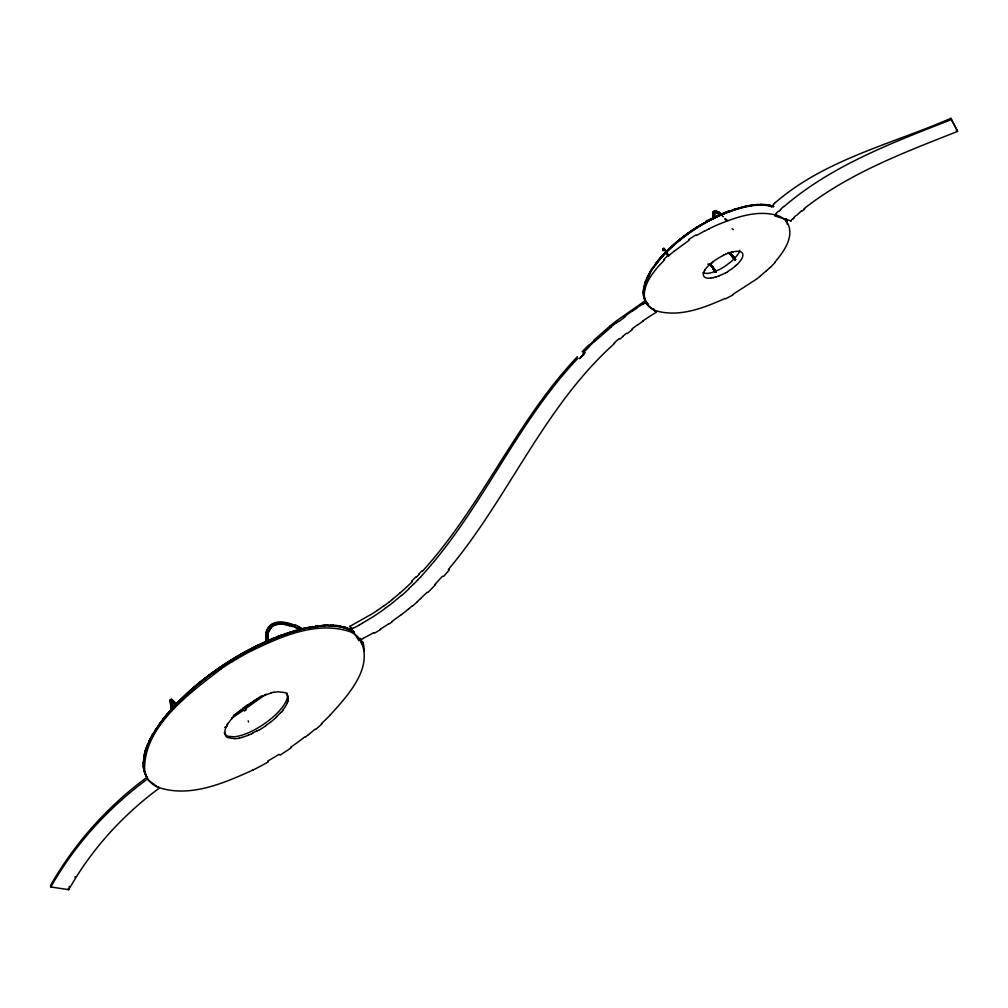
<?xml version="1.0" encoding="UTF-8"?>
<svg xmlns="http://www.w3.org/2000/svg" width="1008" height="1008" viewBox="0 0 1008 1008"><rect width="100%" height="100%" fill="white"/><g stroke="black" fill="none" stroke-linecap="round" stroke-linejoin="round"><path stroke-width="1.5" d="M643.28 292.937L643.268 291.438M643.394 293.215L645.284 282.505L650.702 272.11M643.873 293.038L645.259 284.029L649.681 273.886M712.732 213.683L713.677 218.585M172.078 710.489L171.032 702.16M171.625 709.468L170.075 702.236M714.685 217.967L713.324 218.068L713.639 211.907M143.212 763.018L145.102 751.741L150.142 738.738M643.293 291.526L643.356 289.989M643.394 290.065L644.616 283.777L648.106 275.323M266.175 633.062L266.742 641.529M143.804 756.076L143.388 767.088M714.622 213.633L714.722 213.154A15.763 4.259 57.8 0 1 715 212.625A17.023 4.612 57.2 0 1 715.428 212.272A19.089 5.166 56.8 0 1 715.768 212.121A21.496 5.796 56.3 0 1 716.423 212.058M171.41 706.028L173.565 708.12L172.595 707.326L171.108 707.78L172.935 708.221L173.313 707.036L171.99 702.5M143.842 756.151L144.963 751.376M714.861 217.413L714.596 214.49M703.471 273.231L703.823 272.097A17.955 11.441 -17.3 0 1 704.453 270.875M268.153 632.52L267.158 641.39M712.845 212.713L713.122 211.995M226.649 726.579L227.518 723.53M144.988 751.451L147.685 743.929M287.834 701.329L287.343 702.677M645.17 282.215L645.788 280.552M267.107 630.013L266.818 630.731A22 14.918 53.4 0 0 266.213 633.074M146.79 746.827L156.694 728.267L172.343 708.485A199.937 132.224 -21.3 0 1 180.583 699.905A211.579 139.923 -21.3 0 1 186.53 694.235A218.043 144.194 -21.3 0 1 192.793 688.628A225.792 149.31 -21.3 0 1 202.734 680.387A230.215 152.246 -21.3 0 1 220.487 667.359A225.792 149.31 -21.3 0 1 231.651 660.089A218.043 144.194 -21.3 0 1 239.236 655.54A211.579 139.923 -21.3 0 1 246.897 651.231A199.937 132.224 -21.3 0 1 254.57 647.199L273.559 638.442L295.609 630.441M646.493 278.863L652.352 268.153L655.414 264.512A109.57 72.463 -21.3 0 1 659.824 258.993L661.424 257.153A122.195 80.816 -21.3 0 1 666.628 251.622L674.365 244.364A136.71 90.405 -21.3 0 1 680.702 239.085A138.89 91.854 -21.3 0 1 689.711 232.369M148.882 741.434L153.103 733.383M649.543 273.521L644.666 285.264L643.948 294.399M151.591 736.155L160.474 722.333M50.904 886.99C74.743 844.654 108.146 808.063 147.168 779.234L159.188 788.193C122.447 815.296 91.136 849.82 68.746 889.686L50.904 886.99L50.4 885.704C74.378 843.431 107.453 806.476 146.538 777.622L147.168 779.234M649.051 273.559L650.563 271.744M69.023 887.053L69.413 886.385M650.072 271.769L654.091 266.339M650.21 272.135L654.23 266.704M74.907 877.25L75.298 876.607M154.804 730.75L156.58 727.99M651.319 270.333L655.553 264.877A109.57 72.463 -21.3 0 1 659.963 259.358L661.563 257.506A122.195 80.816 -21.3 0 1 666.767 251.987L674.503 244.73A136.71 90.405 -21.3 0 1 680.841 239.438A138.89 91.854 -21.3 0 1 689.85 232.735A136.71 90.405 -21.3 0 1 696.944 228.01A131.834 87.179 -21.3 0 1 701.782 225.036L706.684 222.239A122.195 80.816 -21.3 0 1 714.105 218.358L716.587 217.161A109.57 72.463 -21.3 0 1 724.009 213.872M269.879 628.727L270.661 627.694M158.483 725.218L164.846 716.675M654.973 264.562L657.833 260.782A115.378 76.306 -21.3 0 1 662.672 255.2M655.087 264.839L657.972 261.148A115.378 76.306 -21.3 0 1 662.81 255.566A122.56 81.056 -21.3 0 1 666.351 251.861A128.041 84.672 -21.3 0 1 672.122 246.368A135.866 89.851 -21.3 0 1 676.217 242.764A139.167 92.03 -21.3 0 1 682.718 237.51L687.254 234.133M659.686 259.547L659.207 260.152A96.453 63.781 -21.3 0 0 657.38 262.584M162.628 719.599L167.189 713.828M656.384 262.71L657.859 260.858A115.378 76.306 -21.3 0 1 662.697 255.289A122.56 81.056 -21.3 0 1 666.25 251.584A128.041 84.672 -21.3 0 1 671.971 246.002A135.866 89.851 -21.3 0 1 676.078 242.399A139.167 92.03 -21.3 0 1 682.58 237.157L687.116 233.768A139.167 92.03 -21.3 0 1 694.247 228.866M771.359 207.169L773.59 204.498M268.582 627.505L270.56 625.514A27.418 18.056 61.5 0 1 272.954 624.053L274.315 623.549A33.214 21.962 64.5 0 1 275.751 623.133A36.074 23.965 66.3 0 1 278.044 622.742M448.371 569.47C508.75 497.763 543.816 406.564 614.666 343.35M167.215 713.916L172.192 708.12A199.937 132.224 -21.3 0 1 180.445 699.552A211.579 139.923 -21.3 0 1 186.379 693.869A218.043 144.194 -21.3 0 1 192.654 688.262A225.792 149.31 -21.3 0 1 202.595 680.022A230.215 152.246 -21.3 0 1 220.349 666.994A225.792 149.31 -21.3 0 1 231.512 659.736A218.043 144.194 -21.3 0 1 239.098 655.175A211.579 139.923 -21.3 0 1 246.746 650.878A199.937 132.224 -21.3 0 1 254.432 646.846L265.936 641.353L265.759 634.082A23.726 15.624 61.4 0 1 266.868 629.924M231.739 718.729L232.445 717.91M774.824 262.244C783.745 251.811 795.325 235.973 786.983 222.1A32.029 20.79 -17.2 0 0 783.443 218.534L782.347 217.778A32.218 20.777 -17.4 0 0 778.604 215.888C757.953 209.185 735.916 217.262 716.764 225.137A122.863 77.692 -17.7 0 0 709.178 228.728M280.665 712.669L281.371 711.862M659.497 265.066C651.332 274.592 641.768 286.839 644.906 300.208M169.672 711.056L172.229 708.196A199.937 132.224 -21.3 0 1 180.47 699.628M442.537 576.173L434.977 584.363M776.5 214.087L774.799 215.977L791.305 221.004M422.541 571.133C482.164 505.588 516.298 421.13 577.395 356.681M578 358.218C516.663 422.768 482.945 507.692 423.536 573.703A288.968 190.739 -18.4 0 1 420.752 576.778M793.17 218.938L794.14 217.892M271.228 627.53L268.38 632.558A28.048 19.114 35 0 0 267.952 634.675L268.09 641.542M330.12 715.1C347.634 695.734 375.367 666.326 359.554 638.732A43.331 28.904 -19.3 0 0 350.343 631.802C315.428 620.071 278.561 637.648 247.527 652.844A211.567 137.605 -21.2 0 0 236.099 659.408M582.233 351.616L588.874 344.95M778.856 211.579L780.709 209.714M582.838 353.14L589.478 346.5M413.456 584.186L408.996 588.508M775.366 202.608C825.136 159.415 891.664 144.169 950.897 118.314L957.6 131.393C904.428 152.422 849.542 172.96 804.145 208.606M412.423 581.54L407.95 585.837A223.713 146.488 -18.5 0 1 400.277 592.742M427.115 592.313L420.588 598.513M736.596 264.978L737.087 264.499A35.129 22.579 -16.9 0 0 738.851 262.609L739.305 262.168A28.237 18.119 -17 0 0 740.376 260.795A23.625 15.233 -16.6 0 0 741.031 259.913A22.012 14.15 -16.9 0 0 741.56 259.043A18.648 12.02 -16.6 0 0 742.216 257.796L742.367 257.393A14.414 9.286 -17.1 0 0 742.72 256.259L742.871 255.2A9.337 6.01 -17.1 0 0 742.795 254.255L742.72 253.966A7.295 4.7 -17 0 0 742.505 253.424A6.565 4.234 -17.1 0 0 740.401 251.698A7.295 4.7 -17 0 0 739.28 251.42A8.631 5.544 -16.9 0 0 738.007 251.282L734.429 251.509A17.98 11.441 -17.1 0 0 733.27 251.735M236.426 713.803L238.19 712.165M275.814 717.595L276.696 716.776M594.002 340.049L610.218 325.823M594.607 341.599L610.823 327.386M783.922 206.64C832.129 165.173 892.937 142.519 951.388 119.599L957.6 131.393M801.738 210.672L800.566 211.705A111.119 71.996 -17.2 0 0 796.736 215.334M401.36 595.463L393.448 602.116A186.669 124.16 -18.7 0 1 390.197 604.674A179.89 119.624 -18.7 0 1 385.119 608.328M400.302 592.754L392.377 599.357M412.096 605.997L408.58 608.92M735.008 266.377L734.441 266.843A44.402 28.589 -16.8 0 1 732.69 268.229L727.549 271.681M623.095 336.067L626.56 333.22M674.05 251.32L689.535 239.98M305.046 737.302L308.435 734.618M616.531 322.812L618.458 321.313M242.978 708.145L247.124 705.096M270.131 722.408L265.986 725.47M631.852 329.049L637.27 324.979M401.386 614.603L391.999 621.419M171.65 708.876L173.086 707.805L171.108 707.78M687.141 233.856L682.605 237.233A139.167 92.03 -21.3 0 0 676.103 242.487M265.86 694.197L245.435 708.851M624.368 316.877L626.371 315.416M385.245 608.416L378.466 613.204A156.353 104.114 -18.9 0 1 373.25 616.657L362.414 623.146M260.77 696.377L261.425 695.898M384.161 605.619L377.37 610.394M260.102 696.856L244.087 708.208M243.457 710.237L231.638 718.351M647.93 304.038L644.603 301.178L615.913 321.25A258.388 164.266 -17 0 0 610.256 325.836M221.105 668.921C189.517 693.302 141.662 727.537 144.724 772.443M242.071 709.594L233.44 715.504M642.814 321.023L644.704 319.725A214.301 136.471 -16.8 0 1 650.45 315.932L656.296 312.215L653.486 308.801M632.495 311.107L636.665 308.297M643.079 304.177L645.246 302.828L656.296 312.215M232.268 661.676L236.048 659.358M696.793 227.644A131.834 87.179 -21.3 0 1 701.644 224.683L706.545 221.873A122.195 80.816 -21.3 0 1 713.966 217.993L716.449 216.796A109.57 72.463 -21.3 0 1 723.87 213.507C739.33 207.484 756.693 201.865 773.275 206.438M253.638 700.888L261.4 696.805A52.088 34.776 -20.4 0 1 264.638 695.344A46.733 31.311 -20.4 0 1 266.767 694.487M259.459 729.653L257.242 730.926M268.418 761.809L264.575 763.963A199.912 128.444 -20.7 0 1 253.033 770.024M243.382 653.587L244.314 653.071M732.64 294.563L756.101 279.392A136.395 88.805 -16.2 0 0 760.347 276.091M706.973 221.861L705.789 221.432L706.999 220.765A98.141 64.903 -21.3 0 1 708.838 219.794L725.357 212.272A86.89 57.456 -21.3 0 1 728.973 210.937L730.157 210.521L730.422 211.428M725.508 272.84L724.828 273.218A39.551 25.376 -16.8 0 1 722.761 274.277L722.068 274.592M708.183 221.206L708.788 220.878A94.387 62.42 -21.3 0 1 710.602 219.933L711.207 219.618M363.308 638.543L358.911 640.735L349.952 626.321L372.141 613.822A156.391 102.476 -19.1 0 0 377.383 610.394M144.157 768.789C141.687 747.986 155.534 729.616 167.782 714.256A189.441 125.282 -21.3 0 1 175.417 705.713A205.745 136.067 -21.3 0 1 183.91 697.196L186.908 694.373A221.155 146.261 -21.3 0 1 196.396 686.032A227.833 150.671 -21.3 0 1 209.979 675.272A227.833 150.671 -21.3 0 1 228.123 662.735A221.155 146.261 -21.3 0 1 235.633 658.073L239.413 655.83A205.745 136.067 -21.3 0 1 250.866 649.505L251.849 649.051M252.781 648.572L253.726 648.106M711.812 219.316L713.021 218.711M254.47 646.922L258.3 645.019M254.671 647.627L255.616 647.161M351.036 629.093L352.976 628.135M256.549 646.695L257.494 646.241M253.021 769.999C223.99 783.09 189.983 798.172 157.979 787.298A43.331 28.879 -21.4 0 1 148.844 780.469L145.354 774.308M714.231 218.119L715.453 217.539M725.092 298.431C703.71 308.007 678.901 317.785 655.389 310.603A32.004 20.425 -16.8 0 1 650.563 307.969A31.828 20.198 -17 0 1 647.842 305.424L644.087 298.078M258.439 645.788L259.371 645.347M251.698 733.748L252.806 733.219M716.058 217.249L717.268 216.695M721.337 214.213L718.855 215.309A115.378 76.306 -21.3 0 0 713.853 217.678M265.003 642.764L265.936 642.361M269.741 639.677L262.193 643.444A189.441 125.282 -21.3 0 0 250.715 649.139A205.745 136.067 -21.3 0 0 239.274 655.477L235.494 657.707A221.155 146.261 -21.3 0 0 227.984 662.369M266.074 641.718L288.54 632.936L306.117 628.097M720.884 215.095L722.093 214.578M725.508 254.281L728.217 253.197A26.51 16.947 -17.1 0 1 730.17 252.517A24.079 15.485 -17.1 0 1 732.047 251.899M269.779 639.752L273.533 638.089M269.665 640.76L270.585 640.382M723.29 214.087C739.003 208.064 756.567 202.142 773.413 206.791M713.299 217.879L714.697 217.312L713.929 214.187A14.15 3.843 57.2 0 1 714.105 213.532M723.857 213.242L728.784 211.302M273.559 638.165L284.76 633.906M171.31 708.246L173.225 707.49L173.741 708.536M719.321 275.764L718.654 276.028A28.249 18.232 -16.8 0 1 716.033 276.998M956.264 130.423L957.096 130.108M275.197 638.53L276.116 638.177M277.326 636.653L281.056 635.242M360.272 640.118L362.93 642.373L361.343 642.94A57.078 37.737 -21.3 0 1 361.607 643.822M663.718 249.53L663.365 248.623L664.461 248.636L665.053 250.4M284.735 633.83L305.978 627.745L288.351 632.948M733.622 209.513L743.085 206.892M736.054 208.832L718.88 215.397A115.378 76.306 -21.3 0 0 713.891 217.753A122.56 81.056 -21.3 0 0 708.901 220.298A128.041 84.672 -21.3 0 0 701.48 224.469A135.866 89.851 -21.3 0 0 694.172 228.929M299.099 629.395L302.564 628.526M276.973 624.607L274.378 625.426A26.737 17.186 57.3 0 0 272.689 626.346A24.948 16.015 55.8 0 0 271.265 627.581M743.047 206.804L749.801 205.506M745.328 206.287L754.072 204.901M239.324 738.108L237.51 738.461A21.496 14.427 -20.6 0 1 234.952 738.763L227.304 737.478A10.307 6.88 -21 0 1 225.578 735.777L224.847 731.191A21.496 14.351 -20.8 0 1 225.288 729.288L225.779 727.927A31.223 20.84 -20.9 0 1 226.813 725.773M305.84 628.11L309.343 627.14M273.773 692.446L275.6 692.105A21.47 14.351 -20.3 0 1 278.158 691.778L284.848 692.584A10.206 6.817 -20.1 0 1 286.6 693.693L288.137 696.137L288.275 699.413A21.458 14.44 -19.9 0 1 287.86 701.329M309.166 627.43L327.802 625.111M309.305 627.795L327.915 625.388L335.966 625.729M309.317 627.064L312.619 626.548M713.286 217.237L714.949 217.01L713.324 216.506M751.93 205.09L758.155 204.548M315.605 626.359L324.941 625.199M315.806 626.069L318.931 625.678M710.653 278.107L710.123 278.158A11.466 7.358 -16.9 0 1 708.637 278.221A9.337 5.985 -16.9 0 1 707.301 278.12L706.898 278.044A7.308 4.687 -16.9 0 1 705.802 277.754A6.552 4.196 -16.8 0 1 703.685 276.041A7.308 4.687 -17.1 0 1 703.471 275.512A8.631 5.531 -16.8 0 1 703.319 274.604L703.319 274.277A11.466 7.346 -17.2 0 1 703.483 273.231M278.951 623.637L281.282 623.536M756.113 204.611L763.875 204.511M321.741 625.678L333.27 625.225M325.042 625.489C303.156 627.014 282.177 634.826 262.332 643.797A189.441 125.282 -21.3 0 0 250.866 649.505M278.069 622.818L285.957 623.612M760.082 204.397L761.998 204.385M327.676 625.754L340.528 626.787L350.734 630.252A42.689 28.237 -21.3 0 1 354.01 632.306M173.313 707.036L171.335 707.011L173.225 707.49M330.296 625.401L343.123 626.951M171.499 699.212L176.753 704.038M709.871 264.411L716.26 271.719L715.945 271.139L710.287 263.894L715.466 272.412M763.837 204.435L773.64 206.186L772.153 205.67M333.245 625.149L345.177 627.266M716.436 212.083L716.953 212.146A36.981 8.996 51.5 0 1 717.734 212.512M765.626 204.548L770.654 205.367M335.828 625.363L340.729 626.157M283.79 623.713L284.659 623.839M716.209 212.675L715.466 212.6A19.492 5.254 56.2 0 0 714.697 212.801A16.33 4.423 57.3 0 0 714.269 213.142A15.309 4.145 57.3 0 0 714.08 213.482M338.02 626.018L349.285 629.055A43.331 28.652 -21.3 0 1 354.4 632.016M285.655 622.667L286.612 622.894M342.985 626.585L347.231 627.971M773.753 206.464C755.219 201.499 735.966 208.467 718.994 215.674A115.378 76.306 -21.3 0 0 713.992 218.03A122.56 81.056 -21.3 0 0 709.002 220.588A128.041 84.672 -21.3 0 0 701.581 224.759M289.233 624.935L290.191 625.25M344.812 627.518L350.595 629.899A42.689 28.237 -21.3 0 1 353.858 631.953M289.535 623.776L290.531 624.128M347.206 627.896L349.171 628.765A43.331 28.652 -21.3 0 1 352.712 630.655M294.147 626.85L299.313 629.609M728.141 252.441A18.736 8.051 44.1 0 1 728.923 253.021L735.424 259.358M735.424 259.686L729.792 253.172L735.197 258.426M175.82 704.542L170.554 699.716A23.134 3.2 64.8 0 0 170.176 699.88A20.374 2.81 65.9 0 0 169.886 700.56M174.737 702.614L176.992 705.109M728.897 253.134L734.908 259.724L730.409 254.369L734.315 259.031M729.792 253.172L734.87 259.031M176.047 705.613L171.385 701.568A20.236 2.734 63.6 0 0 171.108 701.833A19.076 2.583 63.4 0 0 170.969 702.072M735.046 259.22L730.598 253.852L735.399 259.623L731.392 254.57M734.567 259.245L731.153 255.024L734.857 259.623M716.26 271.719L710.955 265.129L715.516 271.165M713.79 270.144L715.239 271.958M710.539 264.461L716.096 272.11M715.403 271.946L712.984 268.657L715.604 272.198M647.615 303.584L646.191 301.594M731.884 255.692L734.782 259.421M735.588 259.736L732.173 255.301L734.958 258.93M714.533 270.22L711.358 265.81L716.02 271.744L710.287 263.894L713.866 268.733M715.831 271.757L714.181 269.577L715.567 271.492M710.728 264.613L715.025 270.799M732.614 256.385L735.336 260.039M712.076 266.843L715.415 271.492M712.53 267.624L715.088 271.253M732.955 256.057L735.575 259.598M713.387 269.388L715.1 271.706M713.122 267.687L716.071 271.732M713.475 268.304L716.146 271.858M734.882 259.27L733.333 257.103L735.034 259.484M735.349 259.132L733.711 256.826L735.5 259.358M349.952 626.321L354.287 632.696M172.595 707.326L171.713 705.638M645.611 301.48L646.317 302.589M666.112 252.113L665.834 251.698A27.758 0.844 53.9 0 1 665.456 250.929M146.034 775.555L147.13 777.445M664.877 250.022L664.007 250.45L663.566 248.951M712.971 268.405L713.866 269.993M645.019 300.397L646.43 302.879A32.017 21.168 -21.3 0 0 648.031 304.769M360.297 638.404L361.267 640.37M145.215 773.955L146.059 775.643M644.503 299.263L645.158 300.762M286.902 693L287.393 697.133A21.47 14.2 -21.3 0 1 286.94 699.035L286.448 700.384A31.273 20.677 -21.3 0 1 285.428 702.526A37.498 24.797 -21.3 0 1 284.08 704.794A42.941 28.388 -21.3 0 1 283.009 706.343A46.733 30.908 -21.3 0 1 281.812 707.944A52.088 34.448 -21.3 0 1 280.476 709.556L279.77 710.375A62.874 41.58 -21.3 0 1 275.801 714.496L274.932 715.315A72.639 48.031 -21.3 0 1 269.249 720.166L265.117 723.24A72.626 48.031 -21.3 0 1 258.615 727.474L257.506 728.129A62.887 41.593 -21.3 0 1 251.975 731.09L250.879 731.619A52.126 34.474 -21.3 0 1 247.628 733.081A46.733 30.908 -21.3 0 1 245.498 733.925A42.89 28.363 -21.3 0 1 243.432 734.668A37.535 24.822 -21.3 0 1 241.416 735.311A31.223 20.651 -21.3 0 1 238.543 736.079L236.716 736.445A21.496 14.213 -21.3 0 1 234.171 736.798L228.035 736.281A10.332 6.829 -21.3 0 1 224.847 733.912L224.267 732.602M644.969 299.036L645.611 300.523M361.116 640.017L361.948 642.071M144.522 772.254L145.971 775.895M360.675 640.256L361.897 643.696M144.976 772.027L145.807 774.068M950.897 118.314L951.388 119.599M644.603 301.178L645.246 302.828M158.533 786.505L159.188 788.193M68.254 888.401L68.746 889.686M361.809 641.705L362.502 643.835M145.278 774.207L143.539 768.65M143.968 770.49L144.547 772.342M171.536 705.121L171.184 703.76M644.225 298.444L643.495 295.558L643.885 297.209M644.213 296.629L644.692 298.217M362.363 643.469L362.93 645.687M144.572 770.629C140.15 749.196 155.144 729.704 167.643 713.891A189.441 125.282 -21.3 0 1 175.279 705.348A205.745 136.067 -21.3 0 1 183.771 696.83L186.77 694.021A221.155 146.261 -21.3 0 1 196.245 685.667A227.833 150.671 -21.3 0 1 227.871 662.458M786.038 218.812L786.454 221.432M643.973 295.357L644.351 296.995M143.249 766.723L143.678 769.003M786.152 219.744L786.341 221.143M643.331 294.235L643.633 295.924M785.673 219.946L785.975 221.621M643.81 294.046L644.112 295.722M143.275 766.798L143.073 762.665M643.255 292.862L643.469 294.601M389.252 601.99A179.978 117.873 -18.8 0 1 384.287 605.707M392.528 599.445A186.757 122.674 -18.7 0 1 389.277 602.003M415.951 576.815A261.412 169.407 -18.6 0 1 411.554 581.175M419.391 574.056A283.122 184.729 -18.3 0 1 416.506 577.03M421.848 570.893A289.12 188.546 -18.3 0 1 419 573.905M580.419 357.651A382.032 238.896 -17.9 0 1 585.257 352.649M589.365 345.152A334.48 211.982 -17.1 0 1 594.493 340.25M358.823 625.351A149.398 99.842 -19.1 0 1 353.102 628.312M373.817 632.596A170.579 114.257 -18.9 0 1 363.157 638.354M362.477 623.209A148.012 98.696 -19.1 0 1 358.747 625.262M380.57 629.521A174.762 110.83 -19.9 0 1 374.371 633.2M388.206 624.116A177.61 119.158 -18.6 0 1 380.23 629.206M392.351 621.697A185.623 125.03 -18.5 0 1 388.471 624.343M408.643 608.958A207.623 139.381 -18.3 0 1 401.436 614.641M417.514 601.688A228.4 153.418 -18 0 1 412.373 606.161M409.198 588.609A223.574 148.819 -18.3 0 1 401.562 595.577M420.664 598.55A240.761 161.456 -18 0 1 417.312 601.587M435.569 584.59A283.525 189.164 -17.9 0 1 427.707 592.578M417.929 579.802A261.236 172.935 -18.2 0 1 413.557 584.224M420.777 576.778A282.958 186.858 -18.3 0 1 417.904 579.789M449.341 569.785A356.391 237.712 -17.6 0 1 443.52 576.513M579.512 358.697A382.095 239.614 -17.7 0 1 584.35 353.669M589.189 346.387A334.53 211.894 -17 0 1 594.329 341.485M614.074 343.085A270.711 172.834 -16.7 0 1 619.101 338.663M619.92 339.066A260.732 165.526 -16.9 0 1 623.335 336.181M610.621 327.272A258.401 164.228 -17 0 1 616.329 322.699M627.241 333.623A241.592 160.537 -15.1 0 1 632.533 329.477M618.899 321.565A247.363 156.429 -17.1 0 1 624.809 317.142M637.459 325.105A216.254 137.819 -16.8 0 1 643.003 321.149M626.182 315.29A242.802 154.136 -17 0 1 632.306 310.981M636.376 308.095A222.554 136.496 -17.9 0 1 642.802 303.962M773.476 204.359A50.652 41.202 80.7 0 1 775.278 202.469M790.789 220.84A96.919 63.466 -16.7 0 1 792.641 218.749M775.782 213.847A120.557 78.674 -16.8 0 1 778.138 211.302M793.724 217.741A102.614 67.057 -16.8 0 1 795.753 215.662M780.381 209.576A132.64 86.033 -17.2 0 1 783.581 206.489M802.33 210.962A121.653 78.473 -17.6 0 1 804.724 208.921M667.75 253.298A46.645 5.897 42.2 0 1 667.309 252.706M662.987 250.753A49.783 8.215 38.7 0 1 662.861 250.501M666.666 253.348A43.306 4.738 44.1 0 1 666.25 252.769M665.091 250.853A41.857 4.549 44.1 0 1 664.537 249.934M667.611 255.037A39.161 3.037 47.2 0 1 667.019 254.23M663.188 249.896A38.569 3.44 46.4 0 1 662.71 248.787M663.176 249.77A42.853 5.519 41.7 0 1 663.188 249.568M663.541 248.774A35.998 3.137 46.5 0 1 663.453 248.346M667.107 254.785A29.824 2.218 47.6 0 1 668.342 255.906M669.01 255.478A31.588 1.285 52 0 1 668.329 254.495M665.406 250.4A33.453 1.827 50.8 0 1 665.028 249.795M663.075 248.926A29.786 1.688 50.6 0 1 663.012 248.674M667.183 252.491A29.925 1.26 52.9 0 1 666.868 252.013M664.02 248.371A27.67 0.995 54.2 0 1 664.285 248.598M724.954 218.56A61.501 9.4 43.4 0 1 727.927 220.676M722.396 216.103A63.176 10.408 44.3 0 1 723.429 216.77M732.123 228.677A66.024 6.917 40.3 0 1 733.345 229.585M718.994 213.507A49.669 10.37 47.9 0 1 721.3 214.906M724.979 219.454A58.489 9.198 43.7 0 1 725.899 220.097M719.788 212.675A48.359 10.332 48.3 0 1 720.682 213.192M719.813 213.419A44.087 9.904 49.3 0 1 720.644 213.872M719.447 214.528A44.289 9.778 48.9 0 1 720.292 215.006M718.553 211.655A43.331 10.105 50.3 0 1 719.372 212.071M719.158 213.23A39.64 9.349 50.5 0 1 719.926 213.633M718.427 213.772A39.438 9.286 50.5 0 1 719.195 214.175M717.822 212.625A41.416 9.664 50.4 0 1 718.641 213.053M718.25 212.058A39.375 9.337 50.8 0 1 719.044 212.461M717.86 212.411A33.39 8.379 52.4 0 1 718.893 212.827M717.104 213.318A32.571 8.089 52.1 0 1 718.502 213.948M717.041 211.403A34.159 8.505 52.3 0 1 718.112 211.869M715.781 211.529A31.626 8.177 53.7 0 1 716.789 211.894M717.066 212.323A28.085 7.245 53.5 0 1 717.973 212.625M716.335 212.864A27.796 7.157 53.4 0 1 716.927 213.041M716.323 211.1A29.799 7.699 53.7 0 1 716.965 211.315M715.138 211.327A28.048 7.396 54.6 0 1 715.743 211.466M715.579 210.722A26.863 7.182 55.4 0 1 716.146 210.811M715.088 211.239A25.364 6.88 56.3 0 0 714.571 211.214A21.785 5.985 57.8 0 0 713.903 211.34A18.925 5.229 59.2 0 0 713.362 211.63A17.249 4.763 60.4 0 0 713.084 211.932M715.642 210.823A24.343 6.59 56.3 0 0 715.126 210.798A21.42 5.897 57.8 0 0 714.458 210.899A18.623 5.153 59.7 0 0 713.777 211.365A16.859 4.637 61.7 0 0 713.538 211.756M712.606 213.469A14.326 3.704 65.1 0 1 712.769 212.562M714.811 214.729A15.574 4.385 55.4 0 1 714.785 213.822M725.684 213.142A88.011 58.199 -21.3 0 1 726.277 212.915M728.066 212.26A82.013 54.23 -21.3 0 1 729.238 211.831M655.288 265.583A92.408 61.11 -21.3 0 1 655.691 264.991M661.172 257.72A108.373 71.669 -21.3 0 1 661.676 257.116M662.193 256.511A108.927 72.034 -21.3 0 1 664.335 254.066A115.265 76.23 -21.3 0 1 668.367 249.82M728.96 252.58A20.349 8.467 44.8 0 1 729.767 253.235M708.763 264.562A24.507 3.301 1.7 0 0 709.468 264.613A38.846 24.759 -17.1 0 0 708.17 265.948L706.52 267.8A26.536 16.897 -17.2 0 0 705.802 268.708A24.053 15.41 -16.8 0 0 704.844 270.018M786.845 219.278A40.774 26.964 -21.3 0 1 786.895 219.618A43.772 28.942 -21.3 0 1 787.097 221.306A46.192 30.542 -21.3 0 1 787.147 223.436A49.392 32.659 -21.3 0 1 787.122 224.167M709.342 264.247A26.044 3.15 3.6 0 1 707.742 264.083M647.892 304.416A32.017 21.168 -21.3 0 1 646.292 302.513M689.648 232.407A136.71 90.405 -21.3 0 1 696.742 227.695M687.33 234.07A139.167 92.03 -21.3 0 1 694.386 229.232M694.31 229.282A135.866 89.851 -21.3 0 1 701.581 224.759M687.229 233.793A139.167 92.03 -21.3 0 1 694.273 228.942A135.866 89.851 -21.3 0 1 701.467 224.469M666.25 251.584A128.041 84.672 -21.3 0 1 672.008 246.078M739.897 250.312A14.402 9.526 -21.3 0 1 739.759 250.727A18.245 12.071 -21.3 0 1 738.99 252.454A21.949 14.515 -21.3 0 1 738.473 253.373A23.562 15.586 -21.3 0 1 737.869 254.318A28.148 18.61 -21.3 0 1 736.81 255.767L736.407 256.259A35.015 23.159 -21.3 0 1 734.656 258.262L734.164 258.766A39.4 26.057 -21.3 0 1 732.627 260.278L732.085 260.782A44.226 29.245 -21.3 0 1 730.372 262.269L725.344 266.011A44.239 29.257 -21.3 0 1 723.341 267.284L722.673 267.687A39.4 26.057 -21.3 0 1 720.644 268.846L719.964 269.212A35.015 23.159 -21.3 0 1 717.28 270.522L716.612 270.812A28.148 18.623 -21.3 0 1 714.029 271.845A23.612 15.611 -21.3 0 1 712.769 272.261A21.911 14.49 -21.3 0 1 711.56 272.614A18.245 12.071 -21.3 0 1 709.834 273.029A15.107 9.992 -21.3 0 1 708.75 273.218L708.221 273.281A11.453 7.573 -21.3 0 1 706.747 273.382A9.337 6.174 -21.3 0 1 705.436 273.319L705.033 273.256A7.321 4.838 -21.3 0 1 703.949 272.992A6.565 4.347 -21.3 0 1 703.042 272.563M688.817 239.438A139.583 87.923 -17.7 0 1 696.062 234.902M696.679 235.456A136.269 86.159 -17.7 0 1 704.101 231.26M704.201 231.386A128.999 79.859 -18.1 0 1 709.229 228.791M775.127 262.332A115.769 74.101 -17.3 0 1 770.162 267.599M769.923 267.498A122.938 80.174 -16.4 0 1 766.282 270.976M766.143 270.913A128.671 88.843 -13.3 0 1 760.234 276.028M732.98 294.928A129.339 84.811 -15.9 0 1 725.407 298.822M659.61 265.104A115.882 72.74 -17.7 0 1 664.6 259.913M663.692 259.585A123.064 77.339 -17.6 0 1 667.346 256.095M668.065 256.397A129.238 81.434 -17.6 0 1 673.974 251.282M723.53 255.352A40.824 25.943 -17.2 0 0 720.783 256.763A46.129 29.497 -17.1 0 0 718.717 257.884L713.513 261.286A46.141 29.61 -17 0 0 712.215 262.143M723.429 255.226A38.783 24.784 -17.1 0 1 725.495 254.268M732.085 252.126A19.681 12.436 -17.1 0 1 733.282 251.849M736.483 264.928A39.551 25.313 -17.1 0 1 734.895 266.326M727.65 271.769A44.415 28.589 -16.7 0 1 725.596 272.941M722.018 274.516A35.141 22.478 -16.8 0 1 719.284 275.688M715.982 276.847A23.65 14.528 -16.8 0 1 714.722 277.213A21.974 13.986 -16.9 0 1 713.5 277.54M713.513 277.641A18.295 11.756 -16.9 0 1 711.761 277.981A15.133 9.677 -16.9 0 1 710.653 278.069M704.416 270.875A19.769 12.587 -17.3 0 1 704.92 270.031M709.531 264.499A41.013 26.208 -17 0 1 711.119 263.088M711.661 263.353A40.635 24.759 -18.9 0 1 712.782 262.445M248.522 722.005A28.552 2.016 73 0 1 248.207 720.859M174.233 702.576A34.877 4.259 60.6 0 1 175.178 703.546M172.897 701.366A26.536 3.503 62.3 0 1 173.565 701.845M172.847 701.266A23.02 3.087 62.9 0 0 172.355 701.102A19.606 2.646 63.8 0 0 172.028 702.563M170.881 699.527A22.617 3.137 64.6 0 1 171.574 699.401M170.818 700.661A21.029 2.785 67.5 0 1 170.944 699.64M171.146 703.168A18.308 2.482 63.6 0 1 171.095 702.311M169.76 701.555A19.681 2.558 67.8 0 1 169.81 700.358M171.524 704.29A17.829 2.495 62.7 0 1 171.347 703.496M170.478 700.837A21.256 2.558 69.6 0 1 170.541 699.93M226.561 663.516A67.574 29.043 65.9 0 1 227.329 663.466M294.916 624.708A87.898 65.835 88.3 0 1 301.493 628.186M297.725 626.346A103.055 80.552 -84.7 0 1 299.943 627.556M292.648 625.93A78.208 57.481 84.9 0 1 298.935 628.866M294.979 626.976A80.514 58.439 83.1 0 1 297.095 628.123M289.913 624.217A71.921 51.698 81.5 0 1 295.092 626.396M292.61 624.607A74.025 53.147 81.3 0 1 294.701 625.54M290.216 624.884A66.931 47.212 78.4 0 1 294.21 626.434M289.548 625.615A65.961 46.406 78 0 1 292.484 626.711M290.569 623.738A69.514 49.442 79.7 0 1 292.622 624.519M287.885 624.065A63.416 44.39 77.1 0 1 289.85 624.746M289.523 625.842A59.686 41.366 75.6 0 0 287.645 625.25A55.402 37.863 73.2 0 0 285.806 624.834M286.612 622.629A59.8 41.693 76.3 0 1 289.548 623.461M286.436 624.116A56.435 38.669 73.5 0 1 289.233 624.872M285.957 623.335A58.905 40.925 75.8 0 1 287.885 623.851M284.647 623.65A52.164 35.494 72.3 0 1 286.436 623.965M285.793 624.695A48.838 33.012 71.3 0 0 283.16 624.267A45.083 30.152 69.3 0 0 281.497 624.154A41.227 27.329 67.5 0 0 279.909 624.179A37.888 24.923 65.9 0 0 278.384 624.292M285.655 622.503A51.408 35.116 72.5 0 0 282.883 622.062A47.313 32.092 71.1 0 0 281.119 621.936A41.895 28.136 68.8 0 0 278.599 621.999A37.233 24.822 66.6 0 0 276.255 622.364A34.348 22.819 65.3 0 0 274.793 622.768A31.865 21.118 64.1 0 0 273.407 623.297A29.736 19.681 63.1 0 0 272.135 623.965A27.758 18.371 62.1 0 0 270.396 625.212A26.107 17.275 61.2 0 0 269.375 626.22A24.847 16.456 60.8 0 0 267.637 628.601A24.091 15.939 60.8 0 0 266.918 629.975M281.245 623.36A44.037 29.484 69.3 0 1 283.752 623.486M278.914 623.536A34.423 22.529 64 0 0 276.772 623.952A30.832 20.034 61.3 0 0 274.819 624.645A28.741 18.61 59.5 0 0 273.634 625.237A26.523 17.149 58.1 0 0 271.593 626.812A25.339 16.393 54.9 0 0 270.698 627.732M276.948 624.544A34.864 22.768 64 0 1 278.384 624.292M267.208 630.113A22.693 15.019 57.7 0 1 268.645 627.568M269.892 628.74A25.591 16.695 51.2 0 0 268.922 630.517A28.35 18.661 49.3 0 0 268.052 632.457M267.8 641.554A141.145 93.341 -21.3 0 1 268.733 641.151M246.431 709.582A113.249 22.957 -34.3 0 1 244.339 711.043M226.057 726.957A48.359 5.204 -18 0 1 224.696 727.322M362.943 642.373A58.262 38.531 -21.3 0 1 364.077 649.127L364.102 649.643A66.478 43.961 -21.3 0 1 364.115 650.689M244.553 708.599A113.375 21.785 -34.2 0 1 242.5 710.023M246.784 650.954A211.579 139.923 -21.3 0 0 239.135 655.25A218.043 144.194 -21.3 0 0 231.55 659.812A225.792 149.31 -21.3 0 0 220.387 667.069A230.215 152.246 -21.3 0 0 202.633 680.098A225.792 149.31 -21.3 0 0 192.679 688.338A218.043 144.194 -21.3 0 0 186.417 693.945M221.042 668.871A225.565 146.475 -21.6 0 1 232.218 661.626M330.183 715.138A211.365 145.316 -18.9 0 1 321.376 723.618M321.943 723.895A218.056 143.905 -20.8 0 1 315.655 729.502M315.063 729.175A225.389 154.854 -19.2 0 1 308.486 734.643M304.643 737.024A229.534 155.723 -19.7 0 1 290.518 747.369M291.073 747.848A225.981 154.892 -19.5 0 1 279.959 755.168M279.077 754.286A217.967 147.609 -19.9 0 1 267.75 761.04M247.351 705.285A72.626 48.271 -20.7 0 1 253.84 701.102M266.792 694.55A42.941 28.665 -20.4 0 1 268.871 693.819A37.498 25.049 -20.4 0 1 270.887 693.202M270.837 692.924A31.273 21.395 -20.6 0 1 273.76 692.194M287.393 702.689A31.261 21.067 -19.8 0 1 286.373 704.831A37.485 25.175 -20.2 0 1 284.962 707.087A42.928 28.879 -20 0 1 283.916 708.649A46.721 31.424 -20 0 1 282.731 710.249M283.034 710.338A52.076 35.041 -20 0 1 281.711 711.963M280.514 712.618A62.861 41.744 -20.8 0 1 276.545 716.701M275.915 717.646A72.626 48.926 -20.1 0 1 270.207 722.471M266.137 725.584A72.614 49.001 -20.2 0 1 259.585 729.805M257.065 730.699A62.219 40.496 -20.8 0 1 252.655 732.98M251.672 733.685A52.126 34.978 -20.5 0 1 248.409 735.109M248.434 735.147A46.733 31.374 -20.5 0 1 246.305 735.979A42.89 28.778 -20.5 0 1 244.226 736.684A37.535 24.608 -20.4 0 1 242.21 737.327M242.222 737.402A31.235 21.029 -20.6 0 1 239.337 738.146M226.712 725.773A37.535 25.124 -20.6 0 1 228.047 723.492M228.136 723.505A42.89 28.665 -20.8 0 1 229.207 721.942A46.733 31.16 -20.9 0 1 230.441 720.355A52.126 34.751 -20.9 0 1 231.777 718.742M232.281 717.86A62.887 42.185 -20.5 0 1 236.263 713.727M238.379 712.265A72.891 48.22 -21 0 1 243.155 708.271"/></g></svg>
